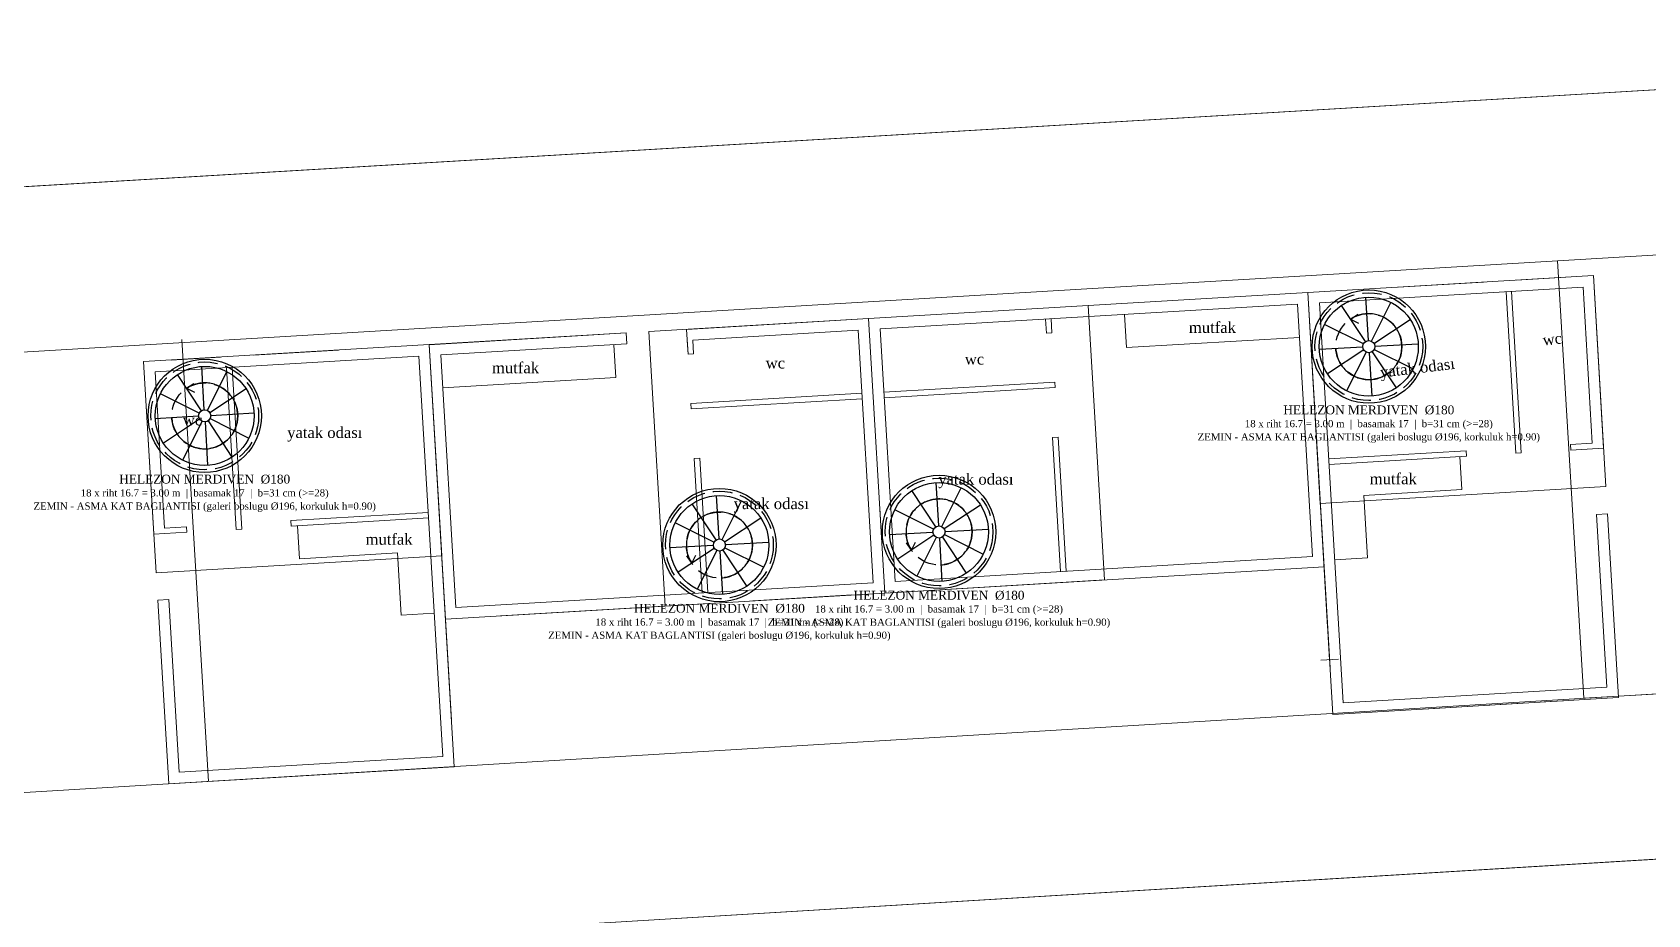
# Model space of a CAD drawing. Header units: metres. Extents: x 566281 to 566551, y 4178515 to 4178592.
# Drawn here: x 566454.53 to 566483.9, y 4178558.55 to 4178574.6 of the extents above; entities that cross this region are included whole.
import ezdxf
from ezdxf.enums import TextEntityAlignment as Align

# ---------------------------------------------------------------- set-up
doc = ezdxf.new("R2010")
doc.units = ezdxf.units.M
doc.linetypes.add('MERD_DASH', pattern=[0.5, 0.35, -0.15])
doc.layers.get('0').update_dxf_attribs({"color": 5, "lineweight": 0})
for name, color, linetype, lineweight in [('ASMAKAT', 30, 'Continuous', 0), ('BINA_115', 1, 'Continuous', 0), ('CEKME_MESAFESI', 2, 'Continuous', 0), ('DUVAR', 18, 'Continuous', 0), ('PARSEL_BOLME', 1, 'Continuous', 0), ('PARSEL_SINIR', 3, 'Continuous', 0), ('TASLAK_DUVAR', 7, 'Continuous', 0), ('TASLAK_KAPI', 1, 'Continuous', 0), ('TASLAK_PENCERE', 3, 'Continuous', 0), ('TEZGAH', 157, 'Continuous', 0), ('YAZI', 132, 'Continuous', 0)]:
    doc.layers.add(name, color=color, linetype=linetype, lineweight=lineweight)
for name, color, linetype in [('MERDIVEN_BOSLUK', 1, 'Continuous'), ('MERDIVEN_HELEZON', 4, 'Continuous'), ('MERDIVEN_YAZI', 2, 'Continuous'), ('MERDIVEN_YON', 5, 'Continuous')]:
    doc.layers.add(name, color=color, linetype=linetype)
doc.styles.get("Standard").update_dxf_attribs({"font": 'times.ttf'})

msp = doc.modelspace()

# ---------------------------------------------------------------- linework, layer by layer
for p, q in [((566481.33, 4178569.879), (566481.504, 4178566.94)), ((566481.429, 4178569.885), (566481.604, 4178566.946)), ((566458.068, 4178568.496), (566458.242, 4178565.557)), ((566458.167, 4178568.502), (566458.342, 4178565.563)), ((566480.6, 4178566.987), (566480.606, 4178566.887)), ((566482.497, 4178567.1), (566482.503, 4178567)), ((566459.235, 4178565.716), (566459.24, 4178565.616)), ((566457.338, 4178565.603), (566457.344, 4178565.504))]:
    msp.add_line(p, q)
for points in [[(566478.103, 4178566.838, 0), (566480.6, 4178566.987, 0)], [(566478.109, 4178566.738, 0), (566480.606, 4178566.887, 0)], [(566482.497, 4178567.1, 0), (566482.896, 4178567.123, 0)], [(566461.732, 4178565.865, 0), (566459.235, 4178565.716, 0)], [(566461.738, 4178565.765, 0), (566459.24, 4178565.616, 0)], [(566482.973, 4178565.826, 0), (566483.173, 4178565.838, 0)], [(566457.338, 4178565.603, 0), (566456.939, 4178565.58, 0)], [(566457.016, 4178564.282, 0), (566456.816, 4178564.27, 0)]]:
    msp.add_polyline3d(points)
at = {"layer": 'ASMAKAT'}
for points in [[(566483.143, 4178566.336, 0), (566477.951, 4178566.027, 0), (566477.722, 4178569.865, 0), (566482.915, 4178570.174, 0), (566483.143, 4178566.336, 0)], [(566483.143, 4178566.336, 0), (566477.951, 4178566.027, 0), (566477.722, 4178569.865, 0), (566482.915, 4178570.174, 0), (566483.143, 4178566.336, 0)], [(566470.033, 4178564.399, 0), (566474.026, 4178564.637, 0), (566473.73, 4178569.628, 0), (566469.737, 4178569.39, 0), (566470.033, 4178564.399, 0)], [(566466.04, 4178564.162, 0), (566470.033, 4178564.399, 0), (566469.737, 4178569.39, 0), (566465.744, 4178569.153, 0), (566466.04, 4178564.162, 0)], [(566456.787, 4178564.769, 0), (566461.979, 4178565.077, 0), (566461.751, 4178568.916, 0), (566456.558, 4178568.607, 0), (566456.787, 4178564.769, 0)], [(566456.787, 4178564.769, 0), (566461.979, 4178565.077, 0), (566461.751, 4178568.916, 0), (566456.558, 4178568.607, 0), (566456.787, 4178564.769, 0)]]:
    msp.add_polyline3d(points, close=True, dxfattribs=at)
at = {"layer": 'BINA_115'}
for p, q in [((566477.722, 4178569.865), (566482.915, 4178570.174)), ((566478.179, 4178562.189), (566477.722, 4178569.865)), ((566461.751, 4178568.916), (566456.558, 4178568.607)), ((566462.207, 4178561.239), (566461.751, 4178568.916)), ((566483.371, 4178562.498), (566478.179, 4178562.189)), ((566457.015, 4178560.93), (566462.207, 4178561.239))]:
    msp.add_line(p, q, dxfattribs=at)
msp.add_polyline3d([(566466.429, 4178569.194, 0), (566469.737, 4178569.39, 0), (566470.033, 4178564.399, 0), (566462.048, 4178563.924, 0), (566462.048, 4178563.924, 0), (566461.751, 4178568.916, 0), (566465.331, 4178569.128, 0)], dxfattribs=at)
at = {"layer": 'CEKME_MESAFESI'}
msp.add_polyline3d([(566423.513, 4178558.906, 0), (566420.175, 4178562.975, 0), (566416.635, 4178566.538, 0), (566529.75, 4178573.265, 0), (566524.255, 4178570.716, 0), (566516.762, 4178564.541, 0), (566423.513, 4178558.906, 0)], close=True, dxfattribs=at)
at = {"layer": 'DUVAR'}
for p, q in [((566466.429, 4178569.194), (566466.456, 4178568.745)), ((566472.956, 4178569.382), (566472.971, 4178569.127)), ((566473.055, 4178569.387), (566473.071, 4178569.133)), ((566474.389, 4178569.467), (566474.425, 4178568.862)), ((566465.108, 4178568.915), (566465.143, 4178568.316)), ((566465.331, 4178569.128), (566465.343, 4178568.929)), ((566466.441, 4178568.994), (566466.456, 4178568.745)), ((566466.541, 4178569), (566466.556, 4178568.751)), ((566473.071, 4178569.133), (566472.971, 4178569.127)), ((566477.571, 4178569.049), (566474.425, 4178568.862)), ((566466.456, 4178568.745), (566466.556, 4178568.751)), ((566461.998, 4178568.129), (566465.143, 4178568.316)), ((566466.509, 4178567.847), (566469.617, 4178568.032)), ((566473.124, 4178568.234), (566470.017, 4178568.049)), ((566473.13, 4178568.134), (566470.023, 4178567.949)), ((566473.124, 4178568.234), (566473.13, 4178568.134)), ((566466.509, 4178567.847), (566466.515, 4178567.747)), ((566466.515, 4178567.747), (566469.623, 4178567.932)), ((566473.184, 4178567.236), (566473.084, 4178567.23)), ((566473.084, 4178567.23), (566473.229, 4178564.79)), ((566473.184, 4178567.236), (566473.329, 4178564.796)), ((566466.569, 4178566.848), (566466.669, 4178566.854)), ((566466.569, 4178566.848), (566466.714, 4178564.402)), ((566466.669, 4178566.854), (566466.814, 4178564.408)), ((566481.604, 4178566.946), (566481.504, 4178566.94)), ((566481.604, 4178566.946), (566481.504, 4178566.94)), ((566483.102, 4178567.035), (566482.503, 4178567)), ((566456.745, 4178565.468), (566457.344, 4178565.504)), ((566458.242, 4178565.557), (566458.342, 4178565.563)), ((566458.242, 4178565.557), (566458.342, 4178565.563))]:
    msp.add_line(p, q, dxfattribs=at)
at = {"layer": 'MERDIVEN_BOSLUK'}
for centre in [(566478.833, 4178568.88), (566457.669, 4178567.621), (566467.026, 4178565.272), (566471.019, 4178565.51)]:
    msp.add_circle(centre, 1.03, dxfattribs=at)
at = {"layer": 'MERDIVEN_BOSLUK', "linetype": 'MERD_DASH'}
for centre in [(566478.833, 4178568.88), (566457.669, 4178567.621), (566471.019, 4178565.51), (566467.026, 4178565.272)]:
    msp.add_circle(centre, 0.98, dxfattribs=at)
at = {"layer": 'MERDIVEN_HELEZON'}
for p, q in [((566478.772, 4178568.971), (566478.337, 4178569.631)), ((566478.826, 4178568.989), (566478.779, 4178569.778)), ((566478.882, 4178568.978), (566479.236, 4178569.684)), ((566478.734, 4178568.929), (566478.028, 4178569.282)), ((566478.925, 4178568.94), (566479.584, 4178569.375)), ((566478.943, 4178568.886), (566479.731, 4178568.933)), ((566478.723, 4178568.873), (566477.934, 4178568.826)), ((566478.723, 4178568.873), (566477.934, 4178568.826)), ((566478.741, 4178568.819), (566478.081, 4178568.384)), ((566478.784, 4178568.781), (566478.43, 4178568.075)), ((566478.839, 4178568.77), (566478.886, 4178567.981)), ((566478.893, 4178568.788), (566479.328, 4178568.128)), ((566478.931, 4178568.83), (566479.638, 4178568.477)), ((566457.608, 4178567.713), (566457.173, 4178568.372)), ((566457.662, 4178567.731), (566457.615, 4178568.519)), ((566457.718, 4178567.719), (566458.072, 4178568.426)), ((566457.57, 4178567.67), (566456.864, 4178568.024)), ((566457.761, 4178567.682), (566458.42, 4178568.116)), ((566457.559, 4178567.614), (566456.77, 4178567.568)), ((566457.559, 4178567.614), (566456.77, 4178567.568)), ((566457.577, 4178567.56), (566456.917, 4178567.125)), ((566457.62, 4178567.523), (566457.266, 4178566.816)), ((566457.675, 4178567.511), (566457.722, 4178566.723)), ((566457.729, 4178567.529), (566458.164, 4178566.87)), ((566457.767, 4178567.572), (566458.474, 4178567.218)), ((566457.779, 4178567.627), (566458.567, 4178567.674)), ((566470.959, 4178565.602), (566470.524, 4178566.261)), ((566471.013, 4178565.62), (566470.966, 4178566.408)), ((566471.069, 4178565.608), (566471.422, 4178566.315)), ((566466.966, 4178565.364), (566466.531, 4178566.024)), ((566467.02, 4178565.382), (566466.973, 4178566.171)), ((566467.076, 4178565.371), (566467.429, 4178566.077)), ((566471.111, 4178565.57), (566471.771, 4178566.005)), ((566466.928, 4178565.322), (566466.222, 4178565.675)), ((566467.118, 4178565.333), (566467.778, 4178565.768)), ((566470.921, 4178565.559), (566470.215, 4178565.913)), ((566470.909, 4178565.503), (566470.121, 4178565.456)), ((566470.927, 4178565.449), (566470.268, 4178565.014)), ((566470.97, 4178565.411), (566470.616, 4178564.705)), ((566471.026, 4178565.4), (566471.073, 4178564.611)), ((566471.026, 4178565.4), (566471.073, 4178564.611)), ((566471.08, 4178565.418), (566471.515, 4178564.758)), ((566471.118, 4178565.461), (566471.824, 4178565.107)), ((566471.129, 4178565.516), (566471.918, 4178565.563)), ((566466.917, 4178565.266), (566466.128, 4178565.219)), ((566466.934, 4178565.212), (566466.275, 4178564.777)), ((566466.977, 4178565.174), (566466.623, 4178564.468)), ((566467.033, 4178565.162), (566467.08, 4178564.374)), ((566467.033, 4178565.162), (566467.08, 4178564.374)), ((566467.087, 4178565.18), (566467.522, 4178564.521)), ((566467.125, 4178565.223), (566467.831, 4178564.869)), ((566467.136, 4178565.279), (566467.925, 4178565.326))]:
    msp.add_line(p, q, dxfattribs=at)
for centre, radius in [((566478.833, 4178568.88), 0.9), ((566478.833, 4178568.88), 0.11), ((566457.669, 4178567.621), 0.9), ((566457.669, 4178567.621), 0.11), ((566471.019, 4178565.51), 0.9), ((566467.026, 4178565.272), 0.9), ((566467.026, 4178565.272), 0.11), ((566471.019, 4178565.51), 0.11)]:
    msp.add_circle(centre, radius, dxfattribs=at)
at = {"layer": 'MERDIVEN_HELEZON', "linetype": 'MERD_DASH'}
for centre in [(566478.833, 4178568.88), (566457.669, 4178567.621), (566471.019, 4178565.51), (566467.026, 4178565.272)]:
    msp.add_circle(centre, 0.6, dxfattribs=at)
at = {"layer": 'MERDIVEN_YON'}
for p, q in [((566478.502, 4178569.38), (566478.637, 4178569.469)), ((566478.502, 4178569.38), (566478.647, 4178569.309)), ((566457.338, 4178568.122), (566457.473, 4178568.21)), ((566457.338, 4178568.122), (566457.483, 4178568.05)), ((566466.525, 4178564.942), (566466.597, 4178565.086)), ((566470.518, 4178565.179), (566470.43, 4178565.314)), ((566470.518, 4178565.179), (566470.59, 4178565.324)), ((566466.525, 4178564.942), (566466.437, 4178565.077))]:
    msp.add_line(p, q, dxfattribs=at)
for points in [[(566478.234, 4178568.844), (566478.236, 4178568.818), (566478.239, 4178568.792), (566478.244, 4178568.766), (566478.249, 4178568.74), (566478.256, 4178568.715), (566478.263, 4178568.69), (566478.272, 4178568.665), (566478.282, 4178568.641), (566478.293, 4178568.617), (566478.305, 4178568.594), (566478.318, 4178568.571), (566478.332, 4178568.549), (566478.347, 4178568.528), (566478.363, 4178568.507), (566478.379, 4178568.487), (566478.397, 4178568.467), (566478.415, 4178568.449), (566478.434, 4178568.431), (566478.454, 4178568.414), (566478.475, 4178568.398), (566478.496, 4178568.383), (566478.518, 4178568.368), (566478.541, 4178568.355), (566478.564, 4178568.343), (566478.588, 4178568.332), (566478.612, 4178568.322), (566478.636, 4178568.313), (566478.661, 4178568.305), (566478.687, 4178568.298), (566478.712, 4178568.292), (566478.738, 4178568.287), (566478.764, 4178568.284), (566478.79, 4178568.281), (566478.816, 4178568.28), (566478.842, 4178568.28), (566478.868, 4178568.281), (566478.894, 4178568.283), (566478.92, 4178568.286), (566478.946, 4178568.29), (566478.972, 4178568.296), (566478.997, 4178568.303), (566479.022, 4178568.31), (566479.047, 4178568.319), (566479.071, 4178568.329), (566479.095, 4178568.34), (566479.118, 4178568.352), (566479.141, 4178568.365), (566479.163, 4178568.379), (566479.185, 4178568.394), (566479.205, 4178568.409), (566479.226, 4178568.426), (566479.245, 4178568.444), (566479.264, 4178568.462), (566479.281, 4178568.481), (566479.298, 4178568.501), (566479.314, 4178568.522), (566479.33, 4178568.543), (566479.344, 4178568.565), (566479.357, 4178568.588), (566479.369, 4178568.611), (566479.38, 4178568.635), (566479.391, 4178568.659), (566479.4, 4178568.683), (566479.408, 4178568.708), (566479.415, 4178568.733), (566479.421, 4178568.759), (566479.425, 4178568.785), (566479.429, 4178568.811), (566479.431, 4178568.837), (566479.433, 4178568.863), (566479.433, 4178568.889), (566479.432, 4178568.915), (566479.43, 4178568.941), (566479.426, 4178568.967), (566479.422, 4178568.993), (566479.416, 4178569.019), (566479.41, 4178569.044), (566479.402, 4178569.069), (566479.393, 4178569.094), (566479.383, 4178569.118), (566479.372, 4178569.142), (566479.361, 4178569.165), (566479.348, 4178569.188), (566479.334, 4178569.21), (566479.319, 4178569.231), (566479.303, 4178569.252), (566479.286, 4178569.272), (566479.269, 4178569.292), (566479.25, 4178569.31), (566479.231, 4178569.328), (566479.211, 4178569.345), (566479.19, 4178569.361), (566479.169, 4178569.376), (566479.147, 4178569.391), (566479.125, 4178569.404), (566479.101, 4178569.416), (566479.078, 4178569.427), (566479.054, 4178569.437), (566479.029, 4178569.447), (566479.004, 4178569.455), (566478.979, 4178569.461), (566478.953, 4178569.467), (566478.928, 4178569.472), (566478.902, 4178569.476), (566478.876, 4178569.478), (566478.849, 4178569.479), (566478.823, 4178569.479), (566478.797, 4178569.479), (566478.771, 4178569.476), (566478.745, 4178569.473), (566478.719, 4178569.469), (566478.694, 4178569.463), (566478.668, 4178569.457), (566478.643, 4178569.449), (566478.619, 4178569.44), (566478.594, 4178569.43), (566478.571, 4178569.419), (566478.547, 4178569.407), (566478.525, 4178569.394), (566478.502, 4178569.38)], [(566457.07, 4178567.585), (566457.072, 4178567.559), (566457.075, 4178567.533), (566457.08, 4178567.507), (566457.085, 4178567.482), (566457.092, 4178567.457), (566457.1, 4178567.432), (566457.108, 4178567.407), (566457.118, 4178567.383), (566457.129, 4178567.359), (566457.141, 4178567.336), (566457.154, 4178567.313), (566457.168, 4178567.291), (566457.183, 4178567.269), (566457.199, 4178567.248), (566457.215, 4178567.228), (566457.233, 4178567.209), (566457.251, 4178567.19), (566457.271, 4178567.172), (566457.29, 4178567.155), (566457.311, 4178567.139), (566457.332, 4178567.124), (566457.354, 4178567.11), (566457.377, 4178567.097), (566457.4, 4178567.084), (566457.424, 4178567.073), (566457.448, 4178567.063), (566457.473, 4178567.054), (566457.497, 4178567.046), (566457.523, 4178567.039), (566457.548, 4178567.033), (566457.574, 4178567.028), (566457.6, 4178567.025), (566457.626, 4178567.022), (566457.652, 4178567.021), (566457.678, 4178567.021), (566457.704, 4178567.022), (566457.731, 4178567.024), (566457.757, 4178567.027), (566457.782, 4178567.032), (566457.808, 4178567.037), (566457.833, 4178567.044), (566457.858, 4178567.052), (566457.883, 4178567.06), (566457.907, 4178567.07), (566457.931, 4178567.081), (566457.954, 4178567.093), (566457.977, 4178567.106), (566457.999, 4178567.12), (566458.021, 4178567.135), (566458.042, 4178567.151), (566458.062, 4178567.167), (566458.081, 4178567.185), (566458.1, 4178567.203), (566458.118, 4178567.223), (566458.134, 4178567.243), (566458.151, 4178567.263), (566458.166, 4178567.285), (566458.18, 4178567.307), (566458.193, 4178567.329), (566458.205, 4178567.352), (566458.217, 4178567.376), (566458.227, 4178567.4), (566458.236, 4178567.425), (566458.244, 4178567.45), (566458.251, 4178567.475), (566458.257, 4178567.5), (566458.261, 4178567.526), (566458.265, 4178567.552), (566458.267, 4178567.578), (566458.269, 4178567.604), (566458.269, 4178567.63), (566458.268, 4178567.657), (566458.266, 4178567.683), (566458.262, 4178567.709), (566458.258, 4178567.734), (566458.252, 4178567.76), (566458.246, 4178567.785), (566458.238, 4178567.81), (566458.229, 4178567.835), (566458.219, 4178567.859), (566458.209, 4178567.883), (566458.197, 4178567.906), (566458.184, 4178567.929), (566458.17, 4178567.951), (566458.155, 4178567.973), (566458.139, 4178567.994), (566458.122, 4178568.014), (566458.105, 4178568.033), (566458.086, 4178568.052), (566458.067, 4178568.07), (566458.047, 4178568.087), (566458.027, 4178568.103), (566458.005, 4178568.118), (566457.983, 4178568.132), (566457.961, 4178568.145), (566457.937, 4178568.157), (566457.914, 4178568.169), (566457.89, 4178568.179), (566457.865, 4178568.188), (566457.84, 4178568.196), (566457.815, 4178568.203), (566457.789, 4178568.209), (566457.764, 4178568.213), (566457.738, 4178568.217), (566457.712, 4178568.219), (566457.686, 4178568.221), (566457.659, 4178568.221), (566457.633, 4178568.22), (566457.607, 4178568.218), (566457.581, 4178568.215), (566457.555, 4178568.21), (566457.53, 4178568.205), (566457.504, 4178568.198), (566457.479, 4178568.19), (566457.455, 4178568.181), (566457.43, 4178568.172), (566457.407, 4178568.161), (566457.383, 4178568.149), (566457.361, 4178568.136), (566457.338, 4178568.122)], [(566471.055, 4178564.911), (566471.081, 4178564.913), (566471.107, 4178564.916), (566471.133, 4178564.921), (566471.158, 4178564.926), (566471.184, 4178564.933), (566471.209, 4178564.94), (566471.233, 4178564.949), (566471.258, 4178564.959), (566471.281, 4178564.97), (566471.305, 4178564.982), (566471.327, 4178564.995), (566471.35, 4178565.009), (566471.371, 4178565.024), (566471.392, 4178565.04), (566471.412, 4178565.056), (566471.432, 4178565.074), (566471.45, 4178565.092), (566471.468, 4178565.111), (566471.485, 4178565.131), (566471.501, 4178565.152), (566471.516, 4178565.173), (566471.53, 4178565.195), (566471.544, 4178565.218), (566471.556, 4178565.241), (566471.567, 4178565.265), (566471.577, 4178565.289), (566471.586, 4178565.313), (566471.594, 4178565.338), (566471.601, 4178565.364), (566471.607, 4178565.389), (566471.612, 4178565.415), (566471.615, 4178565.441), (566471.618, 4178565.467), (566471.619, 4178565.493), (566471.619, 4178565.519), (566471.618, 4178565.545), (566471.616, 4178565.571), (566471.613, 4178565.597), (566471.608, 4178565.623), (566471.603, 4178565.649), (566471.596, 4178565.674), (566471.589, 4178565.699), (566471.58, 4178565.724), (566471.57, 4178565.748), (566471.559, 4178565.772), (566471.547, 4178565.795), (566471.534, 4178565.818), (566471.52, 4178565.84), (566471.505, 4178565.862), (566471.489, 4178565.882), (566471.473, 4178565.903), (566471.455, 4178565.922), (566471.437, 4178565.941), (566471.418, 4178565.958), (566471.398, 4178565.975), (566471.377, 4178565.991), (566471.356, 4178566.007), (566471.334, 4178566.021), (566471.311, 4178566.034), (566471.288, 4178566.046), (566471.264, 4178566.057), (566471.24, 4178566.068), (566471.216, 4178566.077), (566471.191, 4178566.085), (566471.165, 4178566.092), (566471.14, 4178566.098), (566471.114, 4178566.102), (566471.088, 4178566.106), (566471.062, 4178566.108), (566471.036, 4178566.11), (566471.01, 4178566.11), (566470.984, 4178566.109), (566470.958, 4178566.107), (566470.932, 4178566.103), (566470.906, 4178566.099), (566470.88, 4178566.093), (566470.855, 4178566.087), (566470.83, 4178566.079), (566470.805, 4178566.07), (566470.781, 4178566.06), (566470.757, 4178566.049), (566470.734, 4178566.038), (566470.711, 4178566.025), (566470.689, 4178566.011), (566470.667, 4178565.996), (566470.647, 4178565.98), (566470.626, 4178565.963), (566470.607, 4178565.946), (566470.588, 4178565.927), (566470.571, 4178565.908), (566470.554, 4178565.888), (566470.538, 4178565.867), (566470.522, 4178565.846), (566470.508, 4178565.824), (566470.495, 4178565.802), (566470.483, 4178565.778), (566470.472, 4178565.755), (566470.461, 4178565.731), (566470.452, 4178565.706), (566470.444, 4178565.681), (566470.437, 4178565.656), (566470.432, 4178565.63), (566470.427, 4178565.605), (566470.423, 4178565.579), (566470.421, 4178565.553), (566470.42, 4178565.526), (566470.419, 4178565.5), (566470.42, 4178565.474), (566470.422, 4178565.448), (566470.426, 4178565.422), (566470.43, 4178565.396), (566470.436, 4178565.371), (566470.442, 4178565.345), (566470.45, 4178565.32), (566470.459, 4178565.296), (566470.469, 4178565.271), (566470.48, 4178565.248), (566470.492, 4178565.224), (566470.504, 4178565.202), (566470.518, 4178565.179)], [(566467.062, 4178564.673), (566467.088, 4178564.675), (566467.114, 4178564.679), (566467.14, 4178564.683), (566467.165, 4178564.689), (566467.191, 4178564.695), (566467.216, 4178564.703), (566467.24, 4178564.712), (566467.265, 4178564.722), (566467.288, 4178564.733), (566467.312, 4178564.745), (566467.334, 4178564.757), (566467.357, 4178564.771), (566467.378, 4178564.786), (566467.399, 4178564.802), (566467.419, 4178564.819), (566467.439, 4178564.836), (566467.457, 4178564.855), (566467.475, 4178564.874), (566467.492, 4178564.894), (566467.508, 4178564.915), (566467.523, 4178564.936), (566467.537, 4178564.958), (566467.551, 4178564.981), (566467.563, 4178565.004), (566467.574, 4178565.027), (566467.584, 4178565.051), (566467.593, 4178565.076), (566467.601, 4178565.101), (566467.608, 4178565.126), (566467.614, 4178565.152), (566467.619, 4178565.177), (566467.622, 4178565.203), (566467.625, 4178565.229), (566467.626, 4178565.256), (566467.626, 4178565.282), (566467.625, 4178565.308), (566467.623, 4178565.334), (566467.62, 4178565.36), (566467.615, 4178565.386), (566467.61, 4178565.411), (566467.603, 4178565.437), (566467.596, 4178565.462), (566467.587, 4178565.486), (566467.577, 4178565.511), (566467.566, 4178565.534), (566467.554, 4178565.558), (566467.541, 4178565.58), (566467.527, 4178565.603), (566467.512, 4178565.624), (566467.497, 4178565.645), (566467.48, 4178565.665), (566467.462, 4178565.685), (566467.444, 4178565.703), (566467.425, 4178565.721), (566467.405, 4178565.738), (566467.384, 4178565.754), (566467.363, 4178565.769), (566467.341, 4178565.783), (566467.318, 4178565.797), (566467.295, 4178565.809), (566467.271, 4178565.82), (566467.247, 4178565.83), (566467.223, 4178565.839), (566467.198, 4178565.847), (566467.172, 4178565.854), (566467.147, 4178565.86), (566467.121, 4178565.865), (566467.095, 4178565.868), (566467.069, 4178565.871), (566467.043, 4178565.872), (566467.017, 4178565.872), (566466.991, 4178565.871), (566466.965, 4178565.869), (566466.939, 4178565.866), (566466.913, 4178565.861), (566466.887, 4178565.856), (566466.862, 4178565.849), (566466.837, 4178565.842), (566466.812, 4178565.833), (566466.788, 4178565.823), (566466.764, 4178565.812), (566466.741, 4178565.8), (566466.718, 4178565.787), (566466.696, 4178565.773), (566466.674, 4178565.758), (566466.654, 4178565.742), (566466.633, 4178565.726), (566466.614, 4178565.708), (566466.595, 4178565.69), (566466.578, 4178565.671), (566466.561, 4178565.651), (566466.545, 4178565.63), (566466.529, 4178565.609), (566466.515, 4178565.587), (566466.502, 4178565.564), (566466.49, 4178565.541), (566466.479, 4178565.517), (566466.468, 4178565.493), (566466.459, 4178565.469), (566466.451, 4178565.444), (566466.444, 4178565.418), (566466.439, 4178565.393), (566466.434, 4178565.367), (566466.43, 4178565.341), (566466.428, 4178565.315), (566466.427, 4178565.289), (566466.426, 4178565.263), (566466.427, 4178565.237), (566466.43, 4178565.211), (566466.433, 4178565.185), (566466.437, 4178565.159), (566466.443, 4178565.133), (566466.449, 4178565.108), (566466.457, 4178565.083), (566466.466, 4178565.058), (566466.476, 4178565.034), (566466.487, 4178565.01), (566466.499, 4178564.987), (566466.512, 4178564.964), (566466.525, 4178564.942)]]:
    msp.add_lwpolyline(points, dxfattribs=at)
at = {"layer": 'PARSEL_BOLME'}
for p, q in [((566407.16, 4178568.98), (566549.08, 4178577.42)), ((566419.7, 4178555.67), (566521.31, 4178561.81))]:
    msp.add_line(p, q, dxfattribs=at)
at = {"layer": 'PARSEL_SINIR'}
for points in [[(566396.58, 4178580.33, 0), (566400.39, 4178582.76, 0), (566405.21, 4178583.03, 0), (566423.73, 4178585.09, 0), (566433.94, 4178586.78, 0), (566448.56, 4178587.19, 0), (566462.47, 4178588.47, 0), (566473.15, 4178586.97, 0), (566489.1, 4178587, 0), (566502.79, 4178588.14, 0), (566517.43, 4178589.36, 0), (566526.71, 4178590.24, 0), (566541.99, 4178590.72, 0), (566544.13, 4178583.49, 0), (566549.08, 4178577.42, 0), (566407.16, 4178568.98, 0), (566404.45, 4178571.7, 0), (566396.58, 4178580.33, 0)], [(566407.16, 4178568.98, 0), (566549.08, 4178577.42, 0), (566542.44, 4178573.64, 0), (566526.94, 4178566.45, 0), (566521.31, 4178561.81, 0), (566419.7, 4178555.67, 0), (566416.46, 4178559.62, 0), (566407.16, 4178568.98, 0)], [(566419.7, 4178555.67, 0), (566521.31, 4178561.81, 0), (566516.94, 4178558.2, 0), (566508.47, 4178552.98, 0), (566493.09, 4178541.93, 0), (566486.28, 4178536.71, 0), (566476.3, 4178543.48, 0), (566463.8, 4178550.41, 0), (566455.39, 4178543.76, 0), (566446.28, 4178534.52, 0), (566439.05, 4178526.23, 0), (566435.89, 4178520.41, 0), (566432.46, 4178537.17, 0), (566428.54, 4178544.88, 0), (566419.7, 4178555.67, 0)]]:
    msp.add_polyline3d(points, close=True, dxfattribs=at)
at = {"layer": 'TASLAK_DUVAR'}
for points in [[(566483.173, 4178565.838, 0), (566483.372, 4178562.498, 0), (566483.372, 4178562.498, 0), (566478.179, 4178562.189, 0), (566477.722, 4178569.865, 0), (566482.915, 4178570.174, 0), (566483.102, 4178567.035, 0)], [(566482.973, 4178565.826, 0), (566483.16, 4178562.686, 0), (566483.16, 4178562.686, 0), (566478.367, 4178562.4, 0), (566477.934, 4178569.678, 0), (566482.727, 4178569.963, 0), (566482.896, 4178567.123, 0)], [(566466.429, 4178569.194, 0), (566469.736, 4178569.39, 0), (566470.033, 4178564.399, 0), (566462.048, 4178563.924, 0), (566462.048, 4178563.924, 0), (566461.751, 4178568.915, 0), (566465.331, 4178569.128, 0)], [(566456.816, 4178564.27, 0), (566457.015, 4178560.93, 0), (566457.015, 4178560.93, 0), (566462.207, 4178561.239, 0), (566461.751, 4178568.916, 0), (566456.558, 4178568.607, 0), (566456.745, 4178565.468, 0)], [(566466.541, 4178569, 0), (566469.548, 4178569.179, 0), (566469.822, 4178564.587, 0), (566462.235, 4178564.136, 0), (566462.235, 4178564.136, 0), (566461.962, 4178568.728, 0), (566465.343, 4178568.929, 0)], [(566457.016, 4178564.282, 0), (566457.202, 4178561.142, 0), (566457.202, 4178561.142, 0), (566461.996, 4178561.427, 0), (566461.563, 4178568.704, 0), (566456.77, 4178568.419, 0), (566456.939, 4178565.58, 0)]]:
    msp.add_polyline3d(points, dxfattribs=at)
for points in [[(566470.033, 4178564.399, 0), (566478.019, 4178564.874, 0), (566477.722, 4178569.865, 0), (566469.737, 4178569.39, 0), (566470.033, 4178564.399, 0)], [(566470.221, 4178564.611, 0), (566477.808, 4178565.062, 0), (566477.535, 4178569.654, 0), (566469.948, 4178569.203, 0), (566470.221, 4178564.611, 0)]]:
    msp.add_polyline3d(points, close=True, dxfattribs=at)
at = {"layer": 'TASLAK_KAPI'}
for p, q in [((566482.416, 4178570.144), (566481.517, 4178570.091)), ((566462.25, 4178568.945), (566463.148, 4178568.999)), ((566457.057, 4178568.636), (566457.956, 4178568.69))]:
    msp.add_line(p, q, dxfattribs=at)
at = {"layer": 'TASLAK_PENCERE'}
for p, q in [((566482.316, 4178570.139), (566481.617, 4178570.097)), ((566480.918, 4178570.055), (566479.369, 4178569.963)), ((566466.429, 4178569.194), (566469.137, 4178569.355)), ((566462.349, 4178568.951), (566462.998, 4178568.99)), ((566463.647, 4178569.028), (566464.845, 4178569.099)), ((566457.157, 4178568.642), (566457.856, 4178568.684)), ((566458.555, 4178568.725), (566460.104, 4178568.818)), ((566478.084, 4178563.786), (566477.88, 4178567.22)), ((566478.129, 4178563.037), (566477.88, 4178567.22)), ((566478.12, 4178563.187), (566477.897, 4178566.921)), ((566462.157, 4178562.088), (566461.908, 4178566.27)), ((566477.96, 4178565.872), (566477.927, 4178566.421)), ((566469.974, 4178565.398), (566469.941, 4178565.947)), ((566461.988, 4178564.923), (566461.955, 4178565.472)), ((566463.046, 4178563.984), (566467.238, 4178564.233)), ((566467.637, 4178564.257), (566469.434, 4178564.364)), ((566478.279, 4178563.197), (566477.96, 4178563.178)), ((566482.373, 4178562.438), (566482.022, 4178562.418)), ((566481.623, 4178562.394), (566479.826, 4178562.287)), ((566458.013, 4178560.99), (566458.364, 4178561.011)), ((566458.763, 4178561.034), (566460.56, 4178561.141))]:
    msp.add_line(p, q, dxfattribs=at)
at = {"layer": 'TEZGAH'}
for p, q in [((566480.489, 4178566.88), (566480.524, 4178566.281)), ((566478.811, 4178565.041), (566478.743, 4178566.175)), ((566459.358, 4178565.623), (566459.394, 4178565.024)), ((566461.242, 4178563.996), (566461.175, 4178565.13)), ((566478.811, 4178565.041), (566478.212, 4178565.006)), ((566461.242, 4178563.996), (566461.841, 4178564.032))]:
    msp.add_line(p, q, dxfattribs=at)
for points in [[(566478.743, 4178566.175, 0), (566480.524, 4178566.281, 0)], [(566461.175, 4178565.13, 0), (566459.394, 4178565.024, 0)]]:
    msp.add_polyline3d(points, dxfattribs=at)
at = {"layer": 'YAZI'}
for p, q in [((566482.739, 4178562.485), (566482.266, 4178570.441)), ((566457.254, 4178569.009), (566457.74, 4178560.974)), ((566490.758, 4178562.967), (566482.739, 4178562.485))]:
    msp.add_line(p, q, dxfattribs=at)

# ---------------------------------------------------------------- texts
for s, p in [('wc', (566482.005, 4178568.897)), ('yatak odası', (566479.048, 4178568.315))]:
    msp.add_text(s, height=0.2, rotation=6.8068).set_placement(p)
for s, p in [('wc', (566457.271, 4178567.446)), ('yatak odası', (566459.168, 4178567.219))]:
    msp.add_text(s, height=0.2).set_placement(p)
at = {"layer": 'MERDIVEN_YAZI'}
for s, height, p in [('HELEZON MERDIVEN  Ø180', 0.16, (566478.833, 4178567.73)), ('18 x riht 16.7 = 3.00 m  |  basamak 17  |  b=31 cm (>=28)', 0.13, (566478.833, 4178567.48)), ('ZEMIN - ASMA KAT BAGLANTISI (galeri boslugu Ø196, korkuluk h=0.90)', 0.13, (566478.833, 4178567.24)), ('HELEZON MERDIVEN  Ø180', 0.16, (566457.669, 4178566.471)), ('18 x riht 16.7 = 3.00 m  |  basamak 17  |  b=31 cm (>=28)', 0.13, (566457.669, 4178566.221)), ('ZEMIN - ASMA KAT BAGLANTISI (galeri boslugu Ø196, korkuluk h=0.90)', 0.13, (566457.669, 4178565.981)), ('HELEZON MERDIVEN  Ø180', 0.16, (566467.026, 4178564.122)), ('HELEZON MERDIVEN  Ø180', 0.16, (566471.019, 4178564.36)), ('18 x riht 16.7 = 3.00 m  |  basamak 17  |  b=31 cm (>=28)', 0.13, (566467.026, 4178563.872)), ('ZEMIN - ASMA KAT BAGLANTISI (galeri boslugu Ø196, korkuluk h=0.90)', 0.13, (566471.019, 4178563.87)), ('18 x riht 16.7 = 3.00 m  |  basamak 17  |  b=31 cm (>=28)', 0.13, (566471.019, 4178564.11)), ('ZEMIN - ASMA KAT BAGLANTISI (galeri boslugu Ø196, korkuluk h=0.90)', 0.13, (566467.026, 4178563.632))]:
    msp.add_text(s, height=height, dxfattribs=at).set_placement(p, align=Align.MIDDLE_CENTER)
at = {"layer": 'YAZI'}
for s, p in [('mutfak', (566475.561, 4178569.13)), ('mutfak', (566462.892, 4178568.396)), ('wc', (566467.868, 4178568.482)), ('wc', (566471.488, 4178568.554)), ('yatak odası', (566471.005, 4178566.371)), ('mutfak', (566478.85, 4178566.377)), ('yatak odası', (566467.285, 4178565.925)), ('mutfak', (566460.593, 4178565.278))]:
    msp.add_text(s, height=0.2, dxfattribs=at).set_placement(p)

doc.saveas('drawing.dxf')
